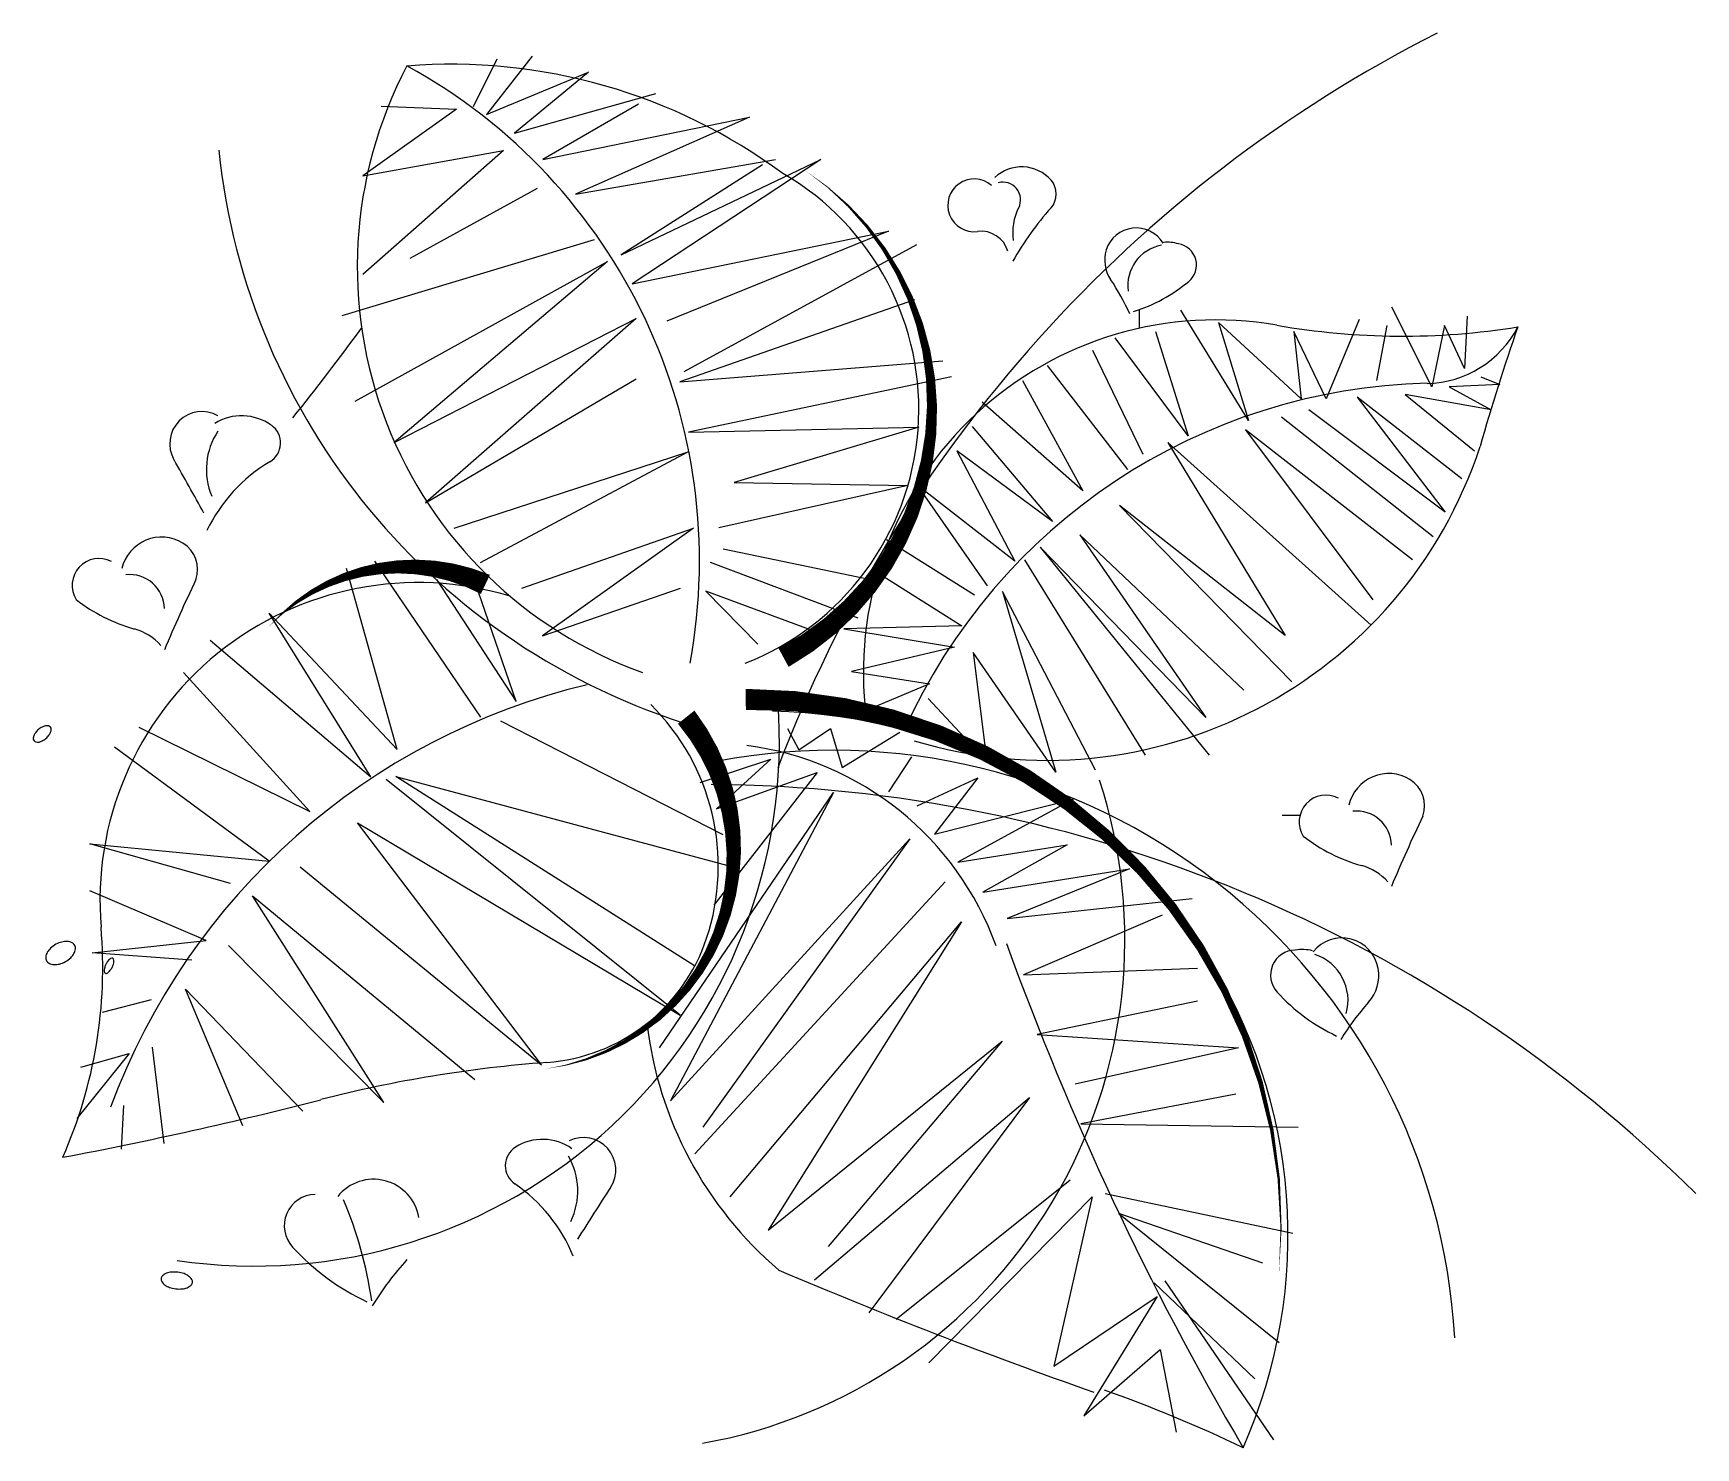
# Model space of a CAD drawing. Header units: millimetres. Extents: x 416.33 to 417.43, y 2582.2 to 2583.14.
import ezdxf

# ---------------------------------------------------------------- set-up
doc = ezdxf.new("R2010")
doc.units = ezdxf.units.MM
doc.header["$LTSCALE"] = 10
doc.layers.add('Vegetais', color=94, linetype='Continuous')

msp = doc.modelspace()

# ---------------------------------------------------------------- linework, layer by layer
at = {"layer": 'Vegetais'}
for p, q in [((416.6231, 2583.0923), (416.639, 2583.1239)), ((416.6621, 2583.1257), (416.6318, 2583.087)), ((416.6318, 2583.087), (416.6995, 2583.1151)), ((416.6995, 2583.1151), (416.6505, 2583.0747)), ((416.6505, 2583.0747), (416.7442, 2583.1011)), ((416.612, 2583.0905), (416.5499, 2583.0463)), ((416.562, 2583.0926), (416.612, 2583.0905)), ((416.7327, 2583.094), (416.6693, 2583.0571)), ((416.6693, 2583.0571), (416.8062, 2583.0853)), ((416.8062, 2583.0853), (416.6909, 2583.0343)), ((416.5499, 2583.0463), (416.6431, 2583.0631)), ((416.6431, 2583.0631), (416.5499, 2582.981)), ((416.6909, 2583.0343), (416.8235, 2583.0571)), ((416.7211, 2582.9939), (416.8537, 2583.0571)), ((416.8537, 2583.0571), (416.7284, 2582.9746)), ((416.8148, 2583.0536), (416.7211, 2582.9939)), ((416.6655, 2583.0379), (416.5809, 2582.9916)), ((416.5361, 2582.9537), (416.7035, 2583.0042)), ((416.7284, 2582.9746), (416.8984, 2583.0097)), ((416.8984, 2583.0097), (416.7514, 2582.95)), ((416.7629, 2582.9166), (416.9172, 2583.0009)), ((416.5447, 2582.8969), (416.7122, 2582.9895)), ((416.7122, 2582.9895), (416.5706, 2582.8695)), ((416.9157, 2582.964), (416.7601, 2582.9096)), ((417.0648, 2582.9575), (417.0648, 2582.9452)), ((417.1373, 2582.8841), (417.0923, 2582.9572)), ((417.259, 2582.9064), (417.2323, 2582.9593)), ((416.5706, 2582.8695), (416.7312, 2582.9516)), ((416.7312, 2582.9516), (416.5913, 2582.8295)), ((417.1173, 2582.9491), (417.1373, 2582.8841)), ((417.1723, 2582.8983), (417.1173, 2582.9491)), ((417.2106, 2582.9511), (417.1889, 2582.8983)), ((417.229, 2582.9471), (417.2223, 2582.9105)), ((417.2673, 2582.9471), (417.259, 2582.9064)), ((417.2806, 2582.9186), (417.2673, 2582.9471)), ((417.2823, 2582.9532), (417.2806, 2582.9186)), ((417.0973, 2582.8739), (417.0489, 2582.9389)), ((417.0756, 2582.943), (417.0973, 2582.8739)), ((417.1673, 2582.943), (417.1723, 2582.8983)), ((417.1889, 2582.8983), (417.1673, 2582.943)), ((416.7601, 2582.9096), (416.9345, 2582.9236)), ((417.0339, 2582.9308), (417.0673, 2582.8617)), ((416.9402, 2582.9131), (416.7658, 2582.8762)), ((417.0573, 2582.8516), (417.0039, 2582.9206)), ((417.2913, 2582.9131), (417.3039, 2582.908)), ((416.5913, 2582.8295), (416.7312, 2582.9116)), ((416.9873, 2582.9105), (417.0273, 2582.8373)), ((417.2413, 2582.9012), (417.2872, 2582.8639)), ((417.2983, 2582.8911), (417.2413, 2582.9012)), ((417.3039, 2582.908), (417.2705, 2582.9063)), ((417.2705, 2582.9063), (417.2983, 2582.8911)), ((417.0273, 2582.8373), (416.9606, 2582.8963)), ((417.2677, 2582.8232), (417.1773, 2582.8911)), ((417.2093, 2582.8995), (417.2677, 2582.8232)), ((417.2788, 2582.8453), (417.2093, 2582.8995)), ((416.7658, 2582.8762), (416.9186, 2582.8797)), ((416.9186, 2582.8797), (416.7961, 2582.8428)), ((416.9539, 2582.88), (417.0073, 2582.817)), ((417.2598, 2582.8068), (417.1592, 2582.8863)), ((417.2187, 2582.7483), (417.0838, 2582.8695)), ((417.0838, 2582.8695), (417.1615, 2582.7413)), ((417.1352, 2582.8779), (417.2198, 2582.765)), ((417.2461, 2582.7915), (417.1352, 2582.8779)), ((416.6103, 2582.8127), (416.7657, 2582.8632)), ((416.7657, 2582.8632), (416.6276, 2582.7895)), ((416.9439, 2582.8638), (416.9823, 2582.7906)), ((417.0073, 2582.817), (416.9439, 2582.8638)), ((416.9114, 2582.841), (416.786, 2582.8129)), ((416.7961, 2582.8428), (416.9114, 2582.841)), ((416.9172, 2582.8414), (416.9639, 2582.7743)), ((416.9823, 2582.7906), (416.9172, 2582.8414)), ((417.0518, 2582.8277), (417.1661, 2582.7107)), ((417.1615, 2582.7413), (417.0518, 2582.8277)), ((416.6552, 2582.7727), (416.7691, 2582.8127)), ((416.7691, 2582.8127), (416.669, 2582.7411)), ((416.9556, 2582.7682), (416.8972, 2582.8048)), ((417.0255, 2582.8082), (417.1089, 2582.687)), ((417.1341, 2582.7051), (417.0255, 2582.8082)), ((416.7889, 2582.7989), (416.8898, 2582.7778)), ((417.0689, 2582.6619), (416.9889, 2582.7915)), ((416.9992, 2582.7999), (417.1112, 2582.6619)), ((417.1089, 2582.687), (416.9992, 2582.7999)), ((416.5726, 2582.6658), (416.5389, 2582.7859)), ((416.628, 2582.6871), (416.5578, 2582.7908)), ((416.7802, 2582.7901), (416.8782, 2582.7532)), ((416.8889, 2582.7845), (416.9472, 2582.7479)), ((416.5986, 2582.7785), (416.6515, 2582.6977)), ((416.6515, 2582.6977), (416.6242, 2582.7772)), ((416.669, 2582.7411), (416.7605, 2582.7727)), ((416.7774, 2582.7708), (416.8119, 2582.7356)), ((416.8581, 2582.7409), (416.7774, 2582.7708)), ((416.974, 2582.7706), (417.0095, 2582.6507)), ((417.0358, 2582.6521), (416.974, 2582.7706)), ((416.4876, 2582.7563), (416.5726, 2582.6658)), ((416.5551, 2582.6477), (416.4876, 2582.7563)), ((416.9472, 2582.7479), (416.8689, 2582.7459)), ((416.4485, 2582.7382), (416.5551, 2582.6477)), ((416.8689, 2582.7459), (416.9422, 2582.7337)), ((416.9422, 2582.7337), (416.8739, 2582.7174)), ((416.9546, 2582.7302), (416.9637, 2582.6577)), ((417.0095, 2582.6507), (416.9546, 2582.7302)), ((416.5146, 2582.6246), (416.4309, 2582.7168)), ((416.8739, 2582.7174), (416.9256, 2582.7093)), ((416.9256, 2582.7093), (416.8822, 2582.691)), ((416.9637, 2582.6577), (416.9249, 2582.6995)), ((416.4012, 2582.6806), (416.5146, 2582.6246)), ((416.7888, 2582.6092), (416.6414, 2582.6846)), ((416.8314, 2582.6796), (416.8391, 2582.6656)), ((416.8391, 2582.6656), (416.8601, 2582.6796)), ((416.8601, 2582.6796), (416.8678, 2582.6539)), ((416.8678, 2582.6539), (416.9061, 2582.6773)), ((416.4876, 2582.5917), (416.385, 2582.6674)), ((416.7736, 2582.6439), (416.8205, 2582.6593)), ((416.8205, 2582.6593), (416.7845, 2582.6263)), ((416.9137, 2582.6609), (416.8984, 2582.6376)), ((416.5717, 2582.6479), (416.7952, 2582.588)), ((416.7698, 2582.5223), (416.5717, 2582.6479)), ((416.8512, 2582.6505), (416.7827, 2582.5625)), ((416.7845, 2582.6263), (416.8512, 2582.6505)), ((416.7603, 2582.4894), (416.5653, 2582.6459)), ((416.7466, 2582.4679), (416.8621, 2582.6373)), ((416.8621, 2582.6373), (416.7538, 2582.4327)), ((416.9176, 2582.6283), (416.9578, 2582.6469)), ((416.9578, 2582.6469), (416.9291, 2582.6096)), ((416.9291, 2582.6096), (417.021, 2582.6329)), ((417.021, 2582.6329), (416.9444, 2582.5909)), ((416.5463, 2582.617), (416.7603, 2582.4894)), ((416.6684, 2582.4566), (416.5463, 2582.617)), ((417.1597, 2582.6222), (417.1715, 2582.6222)), ((416.7538, 2582.4327), (416.9126, 2582.6065)), ((416.9126, 2582.6065), (416.7754, 2582.4151)), ((416.3688, 2582.6032), (416.4876, 2582.5917)), ((416.462, 2582.5769), (416.3688, 2582.6032)), ((416.9444, 2582.5909), (417.0171, 2582.6026)), ((417.0171, 2582.6026), (416.9611, 2582.5712)), ((416.5083, 2582.588), (416.6684, 2582.4566)), ((416.9611, 2582.5712), (417.0584, 2582.5866)), ((417.0584, 2582.5866), (416.9773, 2582.5537)), ((416.4458, 2582.5391), (416.3688, 2582.572)), ((416.77, 2582.3975), (416.936, 2582.5779)), ((416.5638, 2582.4315), (416.4766, 2582.5687)), ((416.4766, 2582.5687), (416.624, 2582.4469)), ((416.9773, 2582.5537), (417.0999, 2582.5668)), ((416.7935, 2582.3689), (416.9469, 2582.5515)), ((416.9469, 2582.5515), (416.8187, 2582.3469)), ((417.0801, 2582.5558), (416.9881, 2582.5163)), ((416.3702, 2582.5308), (416.4458, 2582.5391)), ((416.4363, 2582.5259), (416.3702, 2582.5308)), ((416.4607, 2582.5358), (416.5638, 2582.4315)), ((416.9881, 2582.5163), (417.1035, 2582.5207)), ((416.4322, 2582.5068), (416.5099, 2582.4257)), ((416.4702, 2582.416), (416.4322, 2582.5068)), ((416.4093, 2582.4996), (416.3769, 2582.4913)), ((417.1035, 2582.4987), (416.9971, 2582.4767)), ((416.8187, 2582.3469), (416.9739, 2582.4723)), ((416.9739, 2582.4723), (416.8584, 2582.3359)), ((416.9971, 2582.4767), (417.1306, 2582.4679)), ((416.3947, 2582.464), (416.36, 2582.421)), ((416.3627, 2582.4549), (416.3947, 2582.464)), ((416.41, 2582.4682), (416.4179, 2582.4044)), ((417.1306, 2582.4679), (417.0224, 2582.4437)), ((416.391, 2582.4296), (416.3894, 2582.4006)), ((416.8494, 2582.3139), (416.992, 2582.4349)), ((416.992, 2582.4349), (416.8855, 2582.2919)), ((417.1288, 2582.4371), (417.026, 2582.4174)), ((417.026, 2582.4174), (417.1702, 2582.4152)), ((417.1522, 2582.3976), (417.152, 2582.3976)), ((417.019, 2582.3799), (416.9036, 2582.2875)), ((416.9252, 2582.2589), (417.0335, 2582.3689)), ((417.0335, 2582.3689), (417.0082, 2582.2567)), ((417.0422, 2582.3712), (417.1666, 2582.3448)), ((417.0512, 2582.358), (417.1576, 2582.2723)), ((417.1468, 2582.325), (417.0512, 2582.358)), ((417.1414, 2582.2481), (417.0747, 2582.3119)), ((417.0817, 2582.3132), (417.1538, 2582.2077)), ((417.0082, 2582.2567), (417.0768, 2582.3029)), ((417.0768, 2582.3029), (417.0281, 2582.2237)), ((417.0281, 2582.2237), (417.0786, 2582.2677)), ((417.0786, 2582.2677), (417.0894, 2582.2127))]:
    msp.add_line(p, q, dxfattribs=at)
for points in [[(416.8289, 2582.7267, 0.014, 0, 0.563808), (416.8432, 2583.0499, 0, 0, 1.66451)], [(416.6311, 2582.7753, 0.014, 0, 0.325545), (416.4877, 2582.7476, 0, 0, -1.575635)], [(416.8038, 2582.699, 0.014, 0, -0.444837), (417.1574, 2582.3158, 0, 0, 0.463451)], [(416.7643, 2582.6872, 0.014, 0, -0.581701), (416.671, 2582.4538, 0, 0, -1.462612)]]:
    msp.add_lwpolyline(points, format="xyseb", dxfattribs=at)
for points in [[(416.3426, 2582.6806, 0.163976), (416.3414, 2582.6814, 0.105864), (416.3392, 2582.6814, 0.069329), (416.337, 2582.6806, 0.055537), (416.3346, 2582.679, 0.055537), (416.3327, 2582.6769, 0.069329), (416.3315, 2582.6749, 0.105864), (416.3312, 2582.6728, 0.163976), (416.3317, 2582.6715, 0.163976), (416.3329, 2582.6708, 0.105864), (416.335, 2582.6707, 0.069329), (416.3372, 2582.6715, 0.055537), (416.3396, 2582.6731, 0.055537), (416.3416, 2582.6752, 0.069329), (416.3427, 2582.6772, 0.105864), (416.3431, 2582.6793, 0.163976)], [(416.3587, 2582.5358, 0.149455), (416.357, 2582.5375, 0.107072), (416.3537, 2582.5384, 0.07555), (416.3502, 2582.538, 0.06235), (416.3462, 2582.5365, 0.06235), (416.3427, 2582.534, 0.07555), (416.3405, 2582.5312, 0.107072), (416.3395, 2582.528, 0.149455), (416.34, 2582.5256, 0.149455), (416.3417, 2582.5239, 0.107072), (416.3449, 2582.5231, 0.07555), (416.3485, 2582.5234, 0.06235), (416.3525, 2582.525, 0.06235), (416.356, 2582.5275, 0.07555), (416.3582, 2582.5303, 0.107072), (416.3592, 2582.5334, 0.149455)], [(416.384, 2582.5272, 0.198457), (416.3832, 2582.5273, 0.098621), (416.3818, 2582.5265, 0.055917), (416.3806, 2582.5253, 0.042652), (416.3794, 2582.5233, 0.042652), (416.3786, 2582.5212, 0.055917), (416.3782, 2582.5195, 0.098621), (416.3784, 2582.5179, 0.198457), (416.379, 2582.5173, 0.198457), (416.3798, 2582.5172, 0.098621), (416.3812, 2582.518, 0.055917), (416.3823, 2582.5193, 0.042652), (416.3835, 2582.5212, 0.042652), (416.3844, 2582.5233, 0.055917), (416.3847, 2582.5251, 0.098621), (416.3845, 2582.5266, 0.198457)], [(416.4271, 2582.3189, 0.054094), (416.4228, 2582.319, 0.067932), (416.4195, 2582.3182, 0.105407), (416.4169, 2582.3165, 0.167346), (416.416, 2582.3147, 0.167346), (416.4165, 2582.3127, 0.105407), (416.4186, 2582.3104, 0.067932), (416.4216, 2582.3089, 0.054094), (416.4257, 2582.3079, 0.054094), (416.43, 2582.3079, 0.067932), (416.4333, 2582.3086, 0.105407), (416.4359, 2582.3104, 0.167346), (416.4368, 2582.3122, 0.167346), (416.4363, 2582.3141, 0.105407), (416.4342, 2582.3164, 0.067932), (416.4312, 2582.318, 0.054094)]]:
    msp.add_lwpolyline(points, format="xyb", close=True, dxfattribs=at)
for centre, radius, start, end in [((417.6707, 2582.3348), 0.9037, 116.8631, 159.3444), ((416.8322, 2582.986), 0.2861, 152.2336, 250.2215), ((416.6084, 2582.7505), 0.3699, 53.5101, 94.5534), ((416.3986, 2582.7912), 0.3745, 349.5274, 61.1978), ((416.8998, 2583.1099), 0.448, 185.957, 253.1249), ((416.7378, 2582.8915), 0.1808, 291.3148, 59.9262), ((416.9868, 2583.0262), 0.0261, 41.6736, 132.9575), ((416.9553, 2583.0268), 0.0175, 48.6962, 277.1061), ((416.9743, 2583.0304), 0.0118, 333.5488, 105.1748), ((416.996, 2583.0343), 0.0138, 318.3264, 41.6736), ((417.0184, 2583.0085), 0.0375, 153.5488, 187.8172), ((417.16, 2582.8883), 0.2058, 138.3264, 150.4816), ((417.0628, 2582.991), 0.0208, 31.0404, 162.5744), ((416.9598, 2582.9909), 0.0187, 17.1016, 97.1061), ((417.0833, 2582.9744), 0.0279, 74.3977, 94.891), ((417.0886, 2582.9872), 0.0142, 309.7956, 80.9408), ((417.0647, 2582.9904), 0.0228, 162.5744, 213.9974), ((417.0847, 2582.9734), 0.0275, 100.8513, 187.6273), ((416.9219, 2582.894), 0.1495, 23.9635, 33.9974), ((417.0285, 2583.0594), 0.1081, 287.5261, 309.7956), ((415.1195, 2583.9914), 1.7713, 321.3805, 323.8034), ((417.1157, 2582.7169), 0.2339, 80.0656, 185.5993), ((417.2395, 2583.4238), 0.4838, 260.0656, 279.0934), ((417.2542, 2582.9782), 0.0696, 271.3256, 332.5643), ((418.7208, 2582.4588), 1.487, 160.8693, 164.0737), ((417.2648, 2582.5186), 0.3902, 91.3256, 155.8198), ((416.4431, 2582.8686), 0.0214, 60.3764, 209.7014), ((416.4694, 2582.8536), 0.0336, 54.1625, 121.9588), ((416.4807, 2582.8691), 0.0145, 300.8932, 54.1625), ((416.4919, 2582.8515), 0.0459, 146.3016, 202.6736), ((414.7353, 2581.8944), 1.9448, 28.5026, 29.7014), ((417.0033, 2582.9614), 0.3028, 253.1452, 341.8045), ((416.5431, 2582.7647), 0.1072, 120.8932, 154.4105), ((416.4163, 2582.7797), 0.027, 58.4579, 167.0749), ((416.4197, 2582.7852), 0.0205, 340.6791, 58.4579), ((416.3748, 2582.7747), 0.0178, 62.6458, 211.9489), ((416.3952, 2582.7588), 0.023, 1.0765, 96.2758), ((416.5862, 2582.5657), 0.2108, 73.0821, 184.8775), ((417.3597, 2582.3389), 1.0202, 154.4795, 157.3491), ((416.4286, 2582.8535), 0.112, 232.0363, 254.2898), ((416.3883, 2582.7101), 0.037, 41.99, 74.2898), ((416.8029, 2582.2726), 0.4484, 103.4366, 159.6669), ((416.4779, 2582.6712), 0.3482, 261.5276, 4.3902), ((416.6349, 2582.5883), 0.1507, 341.4981, 45.3569), ((416.8156, 2582.3433), 0.3479, 336.1244, 89.0376), ((416.8618, 2582.2523), 0.4129, 3.1951, 100.6539), ((416.7781, 2582.4662), 0.2039, 19.8815, 82.5752), ((417.2302, 2582.6228), 0.027, 58.4579, 167.0749), ((416.7156, 2582.5399), 0.3397, 280.0736, 18.0904), ((416.7754, 2581.7079), 0.9346, 45.2018, 89.6694), ((417.2336, 2582.6283), 0.0205, 340.6791, 58.4579), ((417.1887, 2582.6177), 0.0178, 62.6458, 211.9489), ((417.2091, 2582.6019), 0.023, 1.0765, 96.2758), ((418.1736, 2582.182), 1.0202, 154.4795, 157.3491), ((417.2425, 2582.6966), 0.112, 232.0363, 254.2898), ((417.2022, 2582.5532), 0.037, 41.99, 74.2898), ((416.0648, 2582.5212), 0.3125, 336.24, 4.8775), ((416.663, 2582.5789), 0.1211, 274.2198, 341.4981), ((417.1992, 2582.5163), 0.0244, 9.6925, 141.2266), ((418.8734, 2583.2228), 2.0168, 199.8815, 210.391), ((417.1686, 2582.516), 0.0167, 91.3261, 222.4714), ((417.1727, 2582.5003), 0.0327, 77.376, 97.8693), ((417.171, 2582.4992), 0.0323, 344.6396, 71.4157), ((417.1969, 2582.5159), 0.0268, 318.2696, 9.6925), ((417.2499, 2582.5904), 0.1269, 222.4714, 244.7409), ((417.3479, 2582.3812), 0.1755, 138.2696, 148.3034), ((416.9906, 2582.5137), 0.2541, 186.7099, 229.5688), ((416.7346, 2581.6081), 0.8523, 94.2198, 104.452), ((415.85, 2585.0405), 2.6923, 280.7199, 284.452), ((416.669, 2582.3735), 0.0336, 54.6031, 122.3994), ((416.6962, 2582.3869), 0.0214, 326.8606, 116.1855), ((416.6588, 2582.3896), 0.0145, 122.3994, 235.6688), ((416.6465, 2582.3728), 0.0459, 333.8883, 30.2604), ((416.5569, 2582.3501), 0.0305, 9.6925, 141.2266), ((416.5901, 2582.2891), 0.1072, 22.1514, 55.6688), ((418.3426, 2581.312), 1.9448, 146.8606, 148.0593), ((416.5186, 2582.3497), 0.0209, 91.3261, 222.4714), ((416.2802, 2582.2593), 0.2785, 8.3823, 22.7236), ((416.6202, 2582.4427), 0.1586, 222.4714, 244.7409), ((416.7426, 2582.1813), 0.2193, 138.2696, 148.3034), ((418.1816, 2585.5102), 3.4661, 246.9738, 250.6785), ((416.7487, 2581.4047), 0.8858, 64.2339, 70.6785)]:
    msp.add_arc(centre, radius, start, end, dxfattribs=at)

doc.saveas('drawing.dxf')
